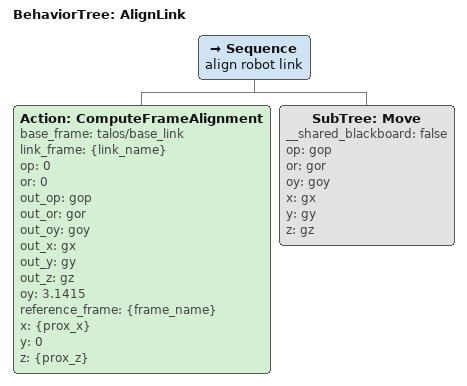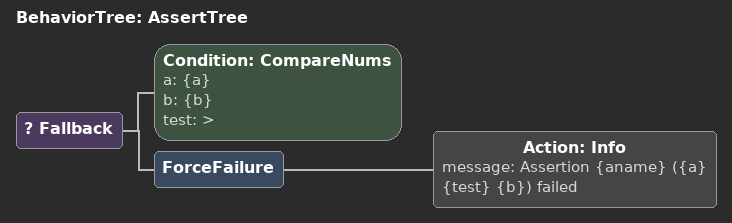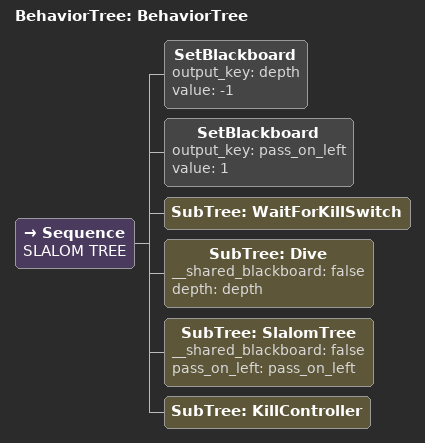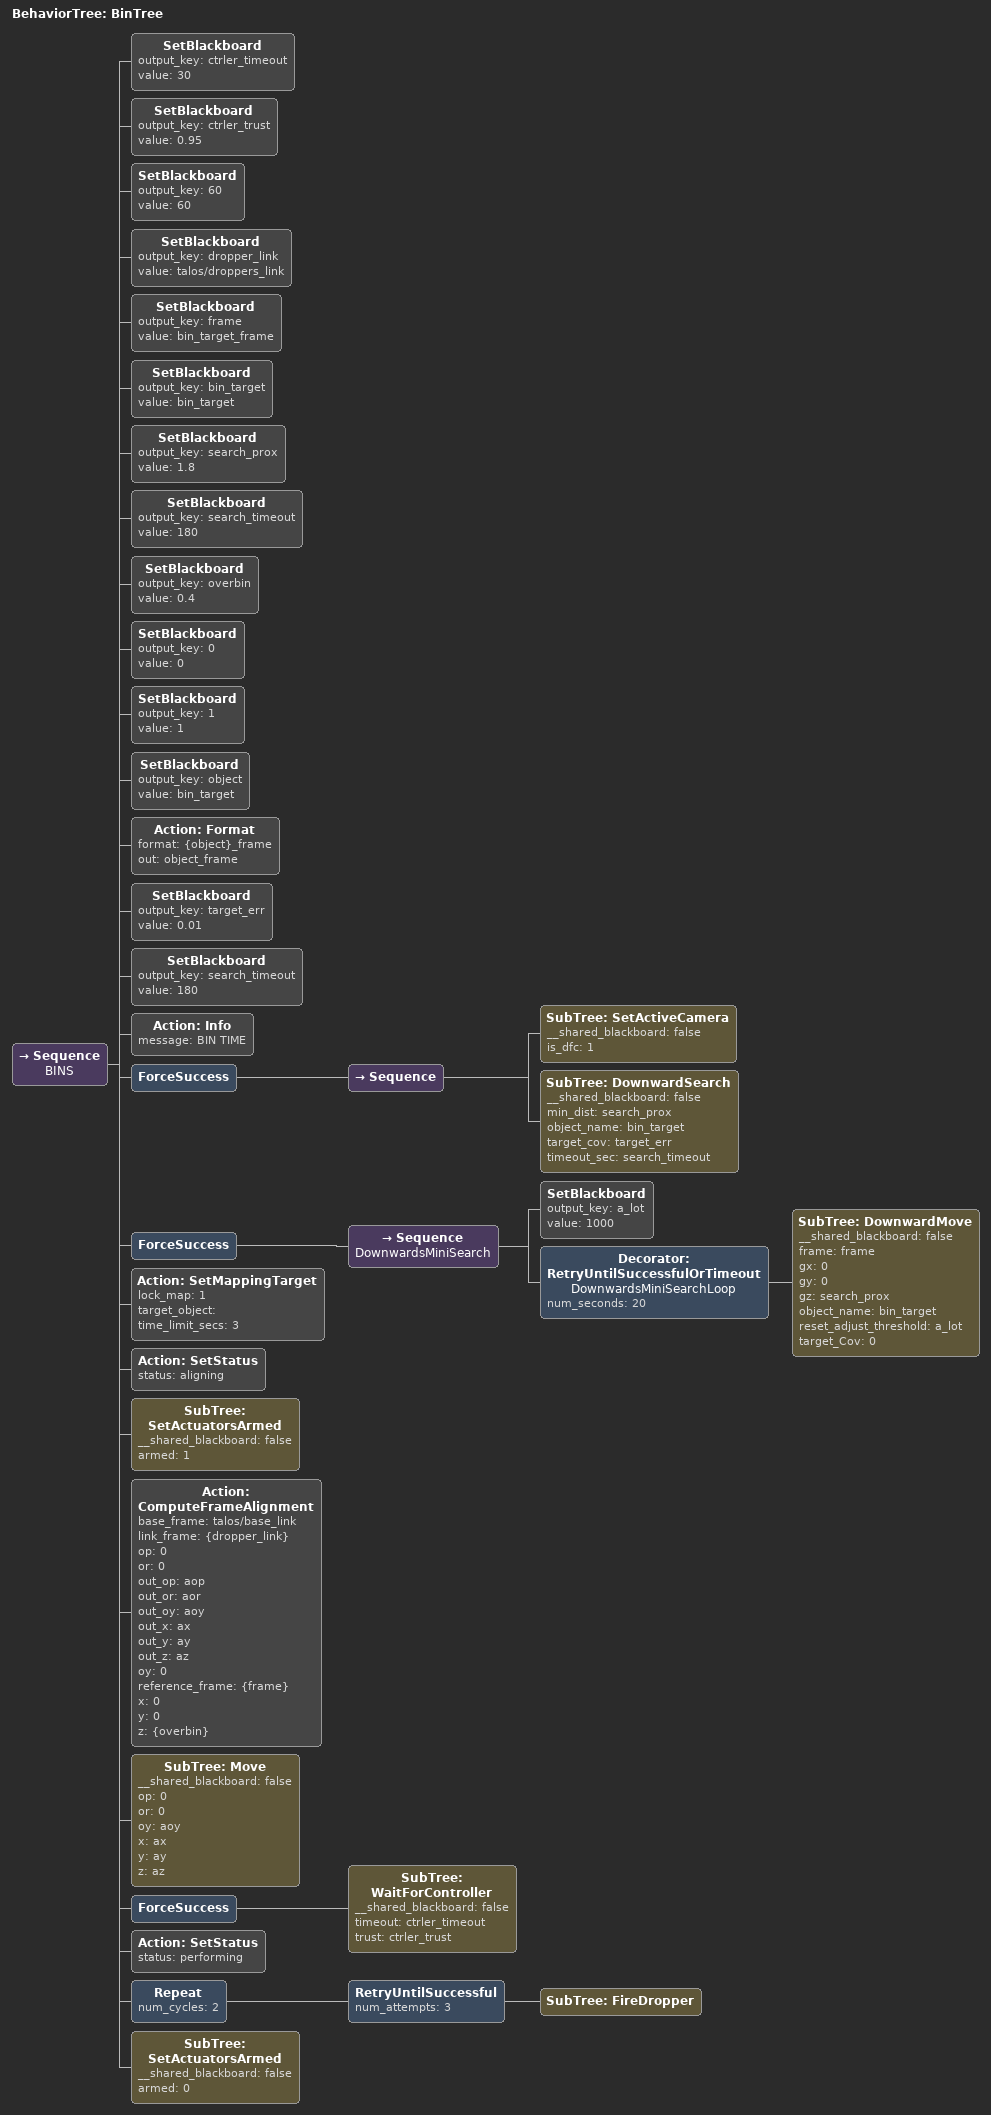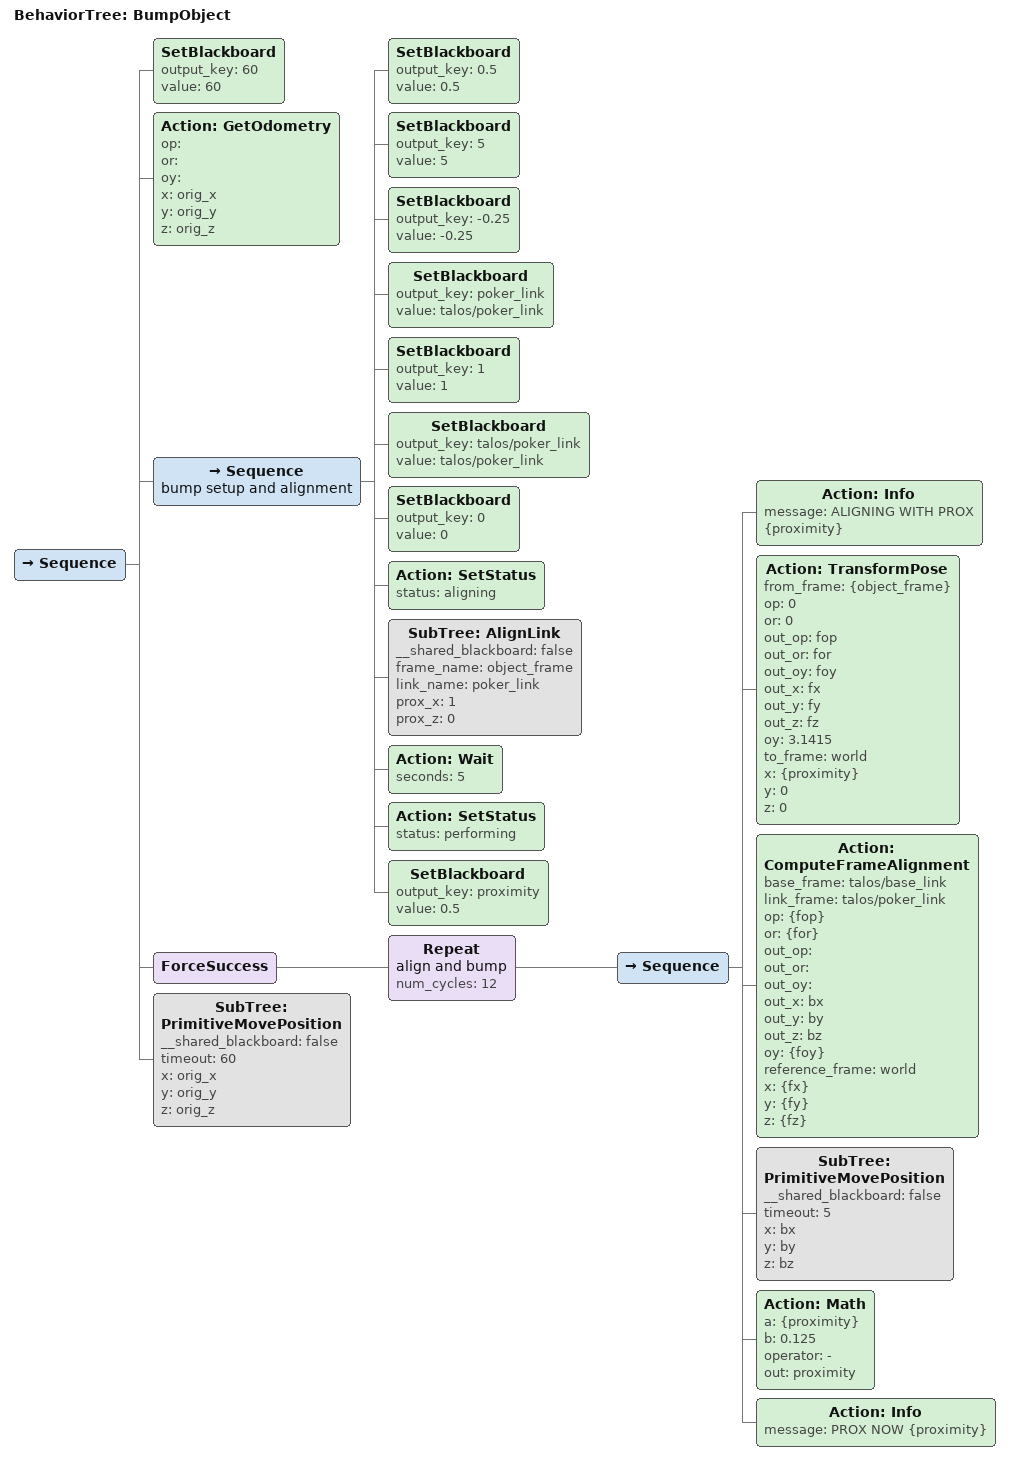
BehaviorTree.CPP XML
<BehaviorTree ID="AlignLink">
    <Sequence name="align robot link">
        <Action ID="ComputeFrameAlignment" base_frame="talos/base_link" link_frame="{link_name}" op="0" or="0" out_op="gop" out_or="gor" out_oy="goy" out_x="gx" out_y="gy" out_z="gz" oy="3.1415" reference_frame="{frame_name}" x="{prox_x}" y="0" z="{prox_z}"/>
        <SubTree ID="Move" __shared_blackboard="false" op="gop" or="gor" oy="goy" x="gx" y="gy" z="gz"/>
    </Sequence>
</BehaviorTree>

<BehaviorTree ID="AssertTree">
    <Fallback>
        <Condition ID="CompareNums" a="{a}" b="{b}" test=">"/>
        <ForceFailure>
            <Action ID="Info" message="Assertion {aname} ({a} {test} {b}) failed"/>
        </ForceFailure>
    </Fallback>
</BehaviorTree>

<BehaviorTree ID="BehaviorTree">
    <Sequence name="SLALOM TREE">
        <SetBlackboard output_key="depth" value="-1"/>
        <SetBlackboard output_key="pass_on_left" value="1"/>
        <SubTree ID="WaitForKillSwitch"/>
        <SubTree ID="Dive" __shared_blackboard="false" depth="depth"/>
        <SubTree ID="SlalomTree" __shared_blackboard="false" pass_on_left="pass_on_left"/>
        <SubTree ID="KillController"/>
    </Sequence>
</BehaviorTree>

<BehaviorTree ID="BinTree">
    <Sequence name="BINS">
        <SetBlackboard output_key="ctrler_timeout" value="30"/>
        <SetBlackboard output_key="ctrler_trust" value="0.95"/>
        <SetBlackboard output_key="60" value="60"/>
        <SetBlackboard output_key="dropper_link" value="talos/droppers_link"/>
        <SetBlackboard output_key="frame" value="bin_target_frame"/>
        <SetBlackboard output_key="bin_target" value="bin_target"/>
        <SetBlackboard output_key="search_prox" value="1.8"/>
        <SetBlackboard output_key="search_timeout" value="180"/>
        <SetBlackboard output_key="overbin" value="0.4"/>
        <SetBlackboard output_key="0" value="0"/>
        <SetBlackboard output_key="1" value="1"/>
        <SetBlackboard output_key="object" value="bin_target"/>
        <Action ID="Format" format="{object}_frame" out="object_frame"/>
        <SetBlackboard output_key="target_err" value="0.01"/>
        <SetBlackboard output_key="search_timeout" value="180"/>
        <Action ID="Info" message="BIN TIME"/>
        <ForceSuccess>
            <Sequence>
                <SubTree ID="SetActiveCamera" __shared_blackboard="false" is_dfc="1"/>
                <SubTree ID="DownwardSearch" __shared_blackboard="false" min_dist="search_prox" object_name="bin_target" target_cov="target_err" timeout_sec="search_timeout"/>
            </Sequence>
        </ForceSuccess>
        <ForceSuccess>
            <Sequence name="DownwardsMiniSearch">
                <SetBlackboard output_key="a_lot" value="1000"/>
                <Decorator ID="RetryUntilSuccessfulOrTimeout" name="DownwardsMiniSearchLoop" num_seconds="20">
                    <SubTree ID="DownwardMove" __shared_blackboard="false" frame="frame" gx="0" gy="0" gz="search_prox" object_name="bin_target" reset_adjust_threshold="a_lot" target_Cov="0"/>
                </Decorator>
            </Sequence>
        </ForceSuccess>
        <Action ID="SetMappingTarget" lock_map="1" target_object="" time_limit_secs="3"/>
        <Action ID="SetStatus" status="aligning"/>
        <SubTree ID="SetActuatorsArmed" __shared_blackboard="false" armed="1"/>
        <Action ID="ComputeFrameAlignment" base_frame="talos/base_link" link_frame="{dropper_link}" op="0" or="0" out_op="aop" out_or="aor" out_oy="aoy" out_x="ax" out_y="ay" out_z="az" oy="0" reference_frame="{frame}" x="0" y="0" z="{overbin}"/>
        <SubTree ID="Move" __shared_blackboard="false" op="0" or="0" oy="aoy" x="ax" y="ay" z="az"/>
        <ForceSuccess>
            <SubTree ID="WaitForController" __shared_blackboard="false" timeout="ctrler_timeout" trust="ctrler_trust"/>
        </ForceSuccess>
        <Action ID="SetStatus" status="performing"/>
        <Repeat num_cycles="2">
            <RetryUntilSuccessful num_attempts="3">
                <SubTree ID="FireDropper"/>
            </RetryUntilSuccessful>
        </Repeat>
        <SubTree ID="SetActuatorsArmed" __shared_blackboard="false" armed="0"/>
    </Sequence>
</BehaviorTree>

<BehaviorTree ID="BumpObject">
    <Sequence>
        <SetBlackboard output_key="60" value="60"/>
        <Action ID="GetOdometry" op="" or="" oy="" x="orig_x" y="orig_y" z="orig_z"/>
        <Sequence name="bump setup and alignment">
            <SetBlackboard output_key="0.5" value="0.5"/>
            <SetBlackboard output_key="5" value="5"/>
            <SetBlackboard output_key="-0.25" value="-0.25"/>
            <SetBlackboard output_key="poker_link" value="talos/poker_link"/>
            <SetBlackboard output_key="1" value="1"/>
            <SetBlackboard output_key="talos/poker_link" value="talos/poker_link"/>
            <SetBlackboard output_key="0" value="0"/>
            <Action ID="SetStatus" status="aligning"/>
            <SubTree ID="AlignLink" __shared_blackboard="false" frame_name="object_frame" link_name="poker_link" prox_x="1" prox_z="0"/>
            <Action ID="Wait" seconds="5"/>
            <Action ID="SetStatus" status="performing"/>
            <SetBlackboard output_key="proximity" value="0.5"/>
        </Sequence>
        <ForceSuccess>
            <Repeat name="align and bump" num_cycles="12">
                <Sequence>
                    <Action ID="Info" message="ALIGNING WITH PROX {proximity}"/>
                    <Action ID="TransformPose" from_frame="{object_frame}" op="0" or="0" out_op="fop" out_or="for" out_oy="foy" out_x="fx" out_y="fy" out_z="fz" oy="3.1415" to_frame="world" x="{proximity}" y="0" z="0"/>
                    <Action ID="ComputeFrameAlignment" base_frame="talos/base_link" link_frame="talos/poker_link" op="{fop}" or="{for}" out_op="" out_or="" out_oy="" out_x="bx" out_y="by" out_z="bz" oy="{foy}" reference_frame="world" x="{fx}" y="{fy}" z="{fz}"/>
                    <SubTree ID="PrimitiveMovePosition" __shared_blackboard="false" timeout="5" x="bx" y="by" z="bz"/>
                    <Action ID="Math" a="{proximity}" b="0.125" operator="-" out="proximity"/>
                    <Action ID="Info" message="PROX NOW {proximity}"/>
                </Sequence>
            </Repeat>
        </ForceSuccess>
        <SubTree ID="PrimitiveMovePosition" __shared_blackboard="false" timeout="60" x="orig_x" y="orig_y" z="orig_z"/>
    </Sequence>
</BehaviorTree>
